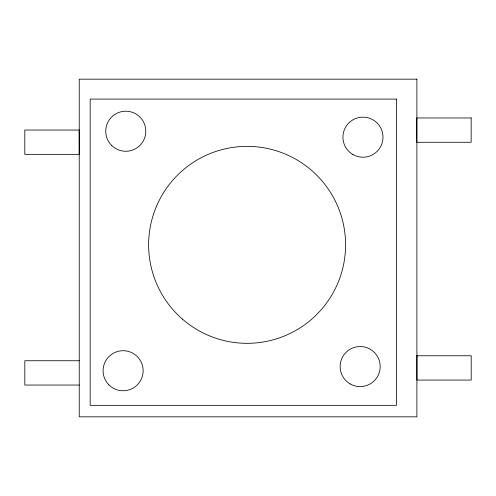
<?xml version="1.0" encoding="UTF-8"?>
<svg xmlns="http://www.w3.org/2000/svg" width="496" height="496" viewBox="0 0 496 496"><rect width="100%" height="100%" fill="white"/><g stroke="black" fill="none" stroke-linecap="round" stroke-linejoin="round"><path stroke-width="0.74" d="M416.888 355.762L471.2 355.762L471.2 380.072L416.931 380.072L416.931 355.762M79.236 360.741L24.825 360.741L24.825 385.051L79.236 385.051M416.888 79.174L79.236 79.174L79.236 416.826L416.888 416.826L416.888 79.174M396.422 99.082L90.167 99.082L90.167 405.337L396.422 405.337L396.422 99.082M471.157 117.961L416.745 117.961L416.745 142.271L471.157 142.271L471.157 117.961M79.236 130.045L24.8 130.045L24.8 154.355L79.236 154.355L79.211 130.045M182.423 319.108A98.481 98.481 0 0 0 343.759 263.736A98.481 98.481 0 0 0 215.134 151.695A98.481 98.481 0 0 0 182.423 319.108M108.953 384.908A20.032 20.032 0 0 0 142.47 375.925A20.032 20.032 0 0 0 117.936 351.391A20.032 20.032 0 0 0 108.953 384.908M350.139 383.91A20.032 20.032 0 0 0 380.184 366.563A20.032 20.032 0 0 0 350.139 349.215A20.032 20.032 0 0 0 350.139 383.91M352.941 154.529A20.032 20.032 0 0 0 382.993 137.175A20.032 20.032 0 0 0 352.941 119.827A20.032 20.032 0 0 0 352.941 154.529M111.6 145.402A20.032 20.032 0 0 0 145.123 136.419A20.032 20.032 0 0 0 120.584 111.885A20.032 20.032 0 0 0 111.6 145.402"/></g></svg>
